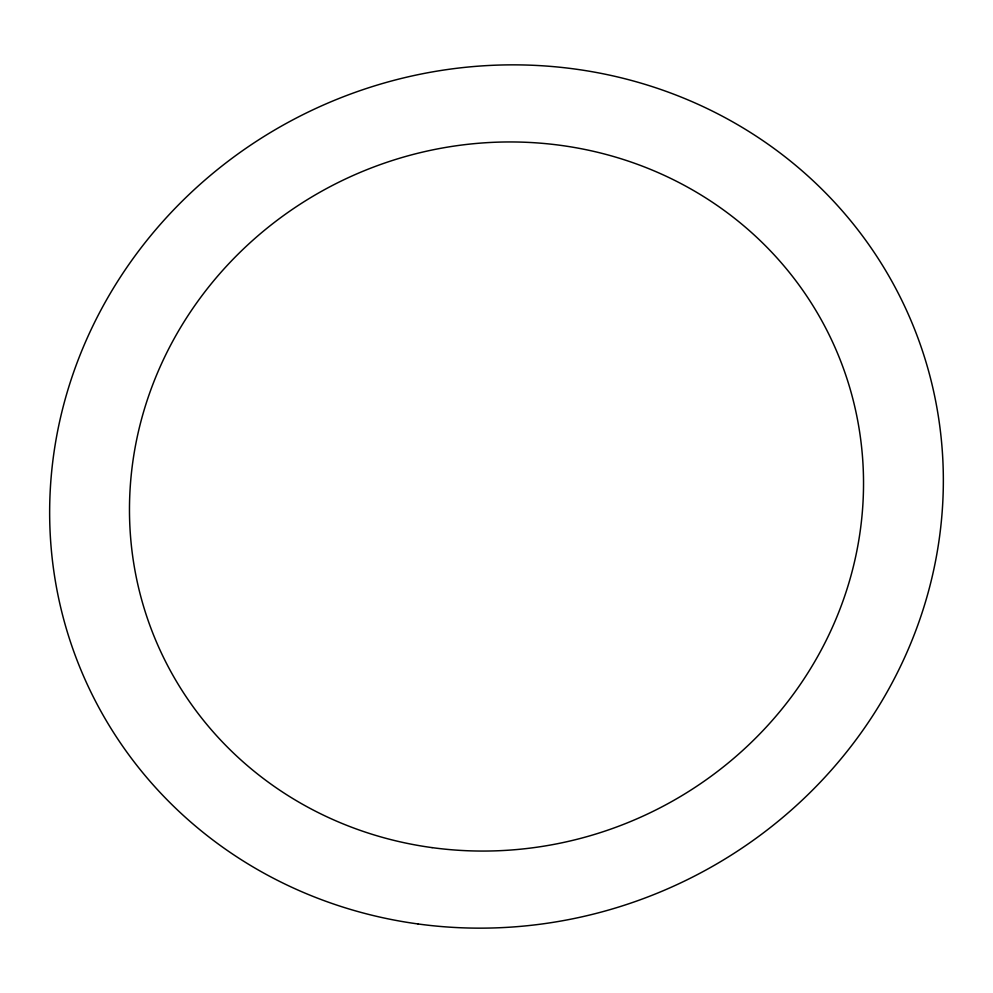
<?xml version="1.0" encoding="UTF-8"?>
<svg xmlns="http://www.w3.org/2000/svg" width="993" height="993" viewBox="0 0 993 993"><rect width="100%" height="100%" fill="white"/><g stroke="black" fill="none" stroke-linecap="round" stroke-linejoin="round"><path stroke-width="1.49" d="M418.078 923.974A450.325 428.033 -23.5 0 0 916.688 334.666A450.325 428.033 -23.5 0 0 154.734 230.86A450.325 428.033 -23.5 0 0 418.078 923.974M432.092 847.625A369.88 351.584 -23.5 0 0 841.63 363.575A369.88 351.584 -23.5 0 0 215.779 278.313A369.88 351.584 -23.5 0 0 432.092 847.625"/></g></svg>
